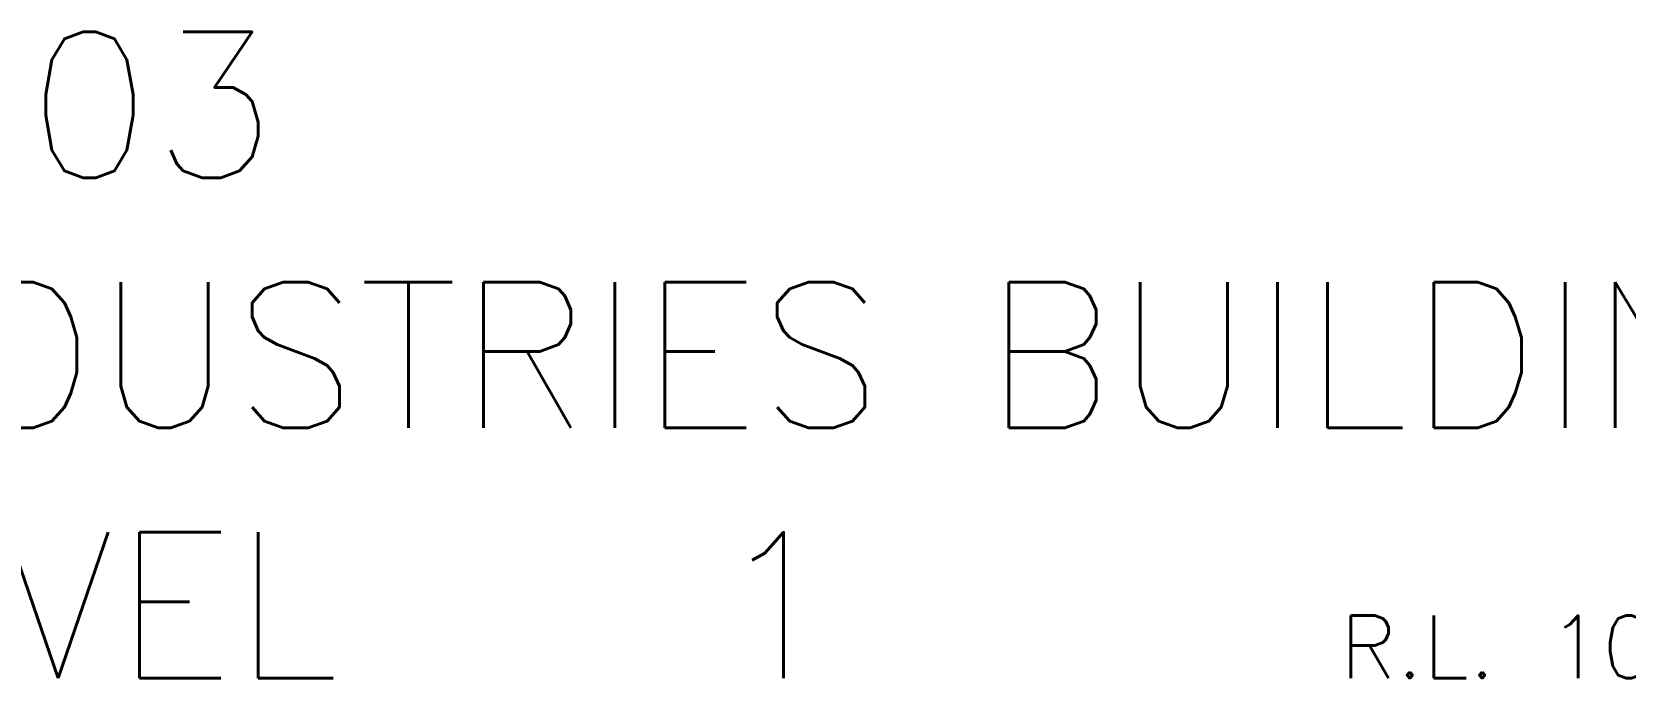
# Model space of a CAD drawing. Extents: x 1658 to 80590, y 400 to 58563.
# Drawn here: x 36448 to 51735, y 600 to 6800 of the extents above; entities that cross this region are included whole.
import ezdxf
from ezdxf.enums import TextEntityAlignment as Align

# ---------------------------------------------------------------- set-up
doc = ezdxf.new("R2010")
doc.units = 0
doc.header["$LTSCALE"] = 50
doc.layers.get('0').update_dxf_attribs({"linetype": 'CONTINUOUS'})
doc.layers.add('ANNTEXT_01', color=7, linetype='CONTINUOUS')
doc.styles.get("Standard").update_dxf_attribs({"font": 'simplex', "width": 0.7})

# ---------------------------------------------------------------- blocks, each defined once
blk = doc.blocks.new('ABTITLE')
at = {"color": 4}
blk.add_text('LEVEL', height=7, dxfattribs=at).set_placement((170, 3))
at = {"color": 2}
blk.add_text('R.L.', height=3, dxfattribs=at).set_placement((245, 3))
at = {"color": 4}
for tag, p in [('BLDNO', (170, 27)), ('BUILDING', (170, 15)), ('LEVEL', (215, 3))]:
    blk.add_attdef(tag, p, '', height=7, dxfattribs=at)
at = {"color": 2}
for tag, p in [('UFA', (342.488, 24.5)), ('GFA', (342.488, 18.5)), ('CFA', (342.488, 12.5))]:
    blk.add_attdef(tag, text='', height=3.5, dxfattribs=at).set_placement(p, align=Align.RIGHT)
for tag, p in [('RL', (255, 3)), ('REVDATE', (357, 3))]:
    blk.add_attdef(tag, p, '', height=3, dxfattribs=at)

msp = doc.modelspace()

# ---------------------------------------------------------------- block references
at = {"layer": 'ANNTEXT_01'}
ref = msp.add_blockref('ABTITLE', (0, 0, 3644), dxfattribs=dict(at, xscale=199.9999999999928, yscale=199.9999999999928, zscale=199.9999999999928))
ref.add_attrib('BLDNO', '8103', (34000, 5400, 3644), dxfattribs={"layer": '0', "color": 4, "height": 1400})
ref.add_attrib('BUILDING', 'INDUSTRIES BUILDING', (34000, 3000, 3644), dxfattribs={"layer": '0', "color": 4, "height": 1400})
ref.add_attrib('LEVEL', '1', (43000, 600, 3644), dxfattribs={"layer": '0', "color": 4, "height": 1400})
ref.add_attrib('RL', '103.300', (51000, 600, 3644), dxfattribs={"layer": '0', "color": 2, "height": 600})

doc.saveas('drawing.dxf')
